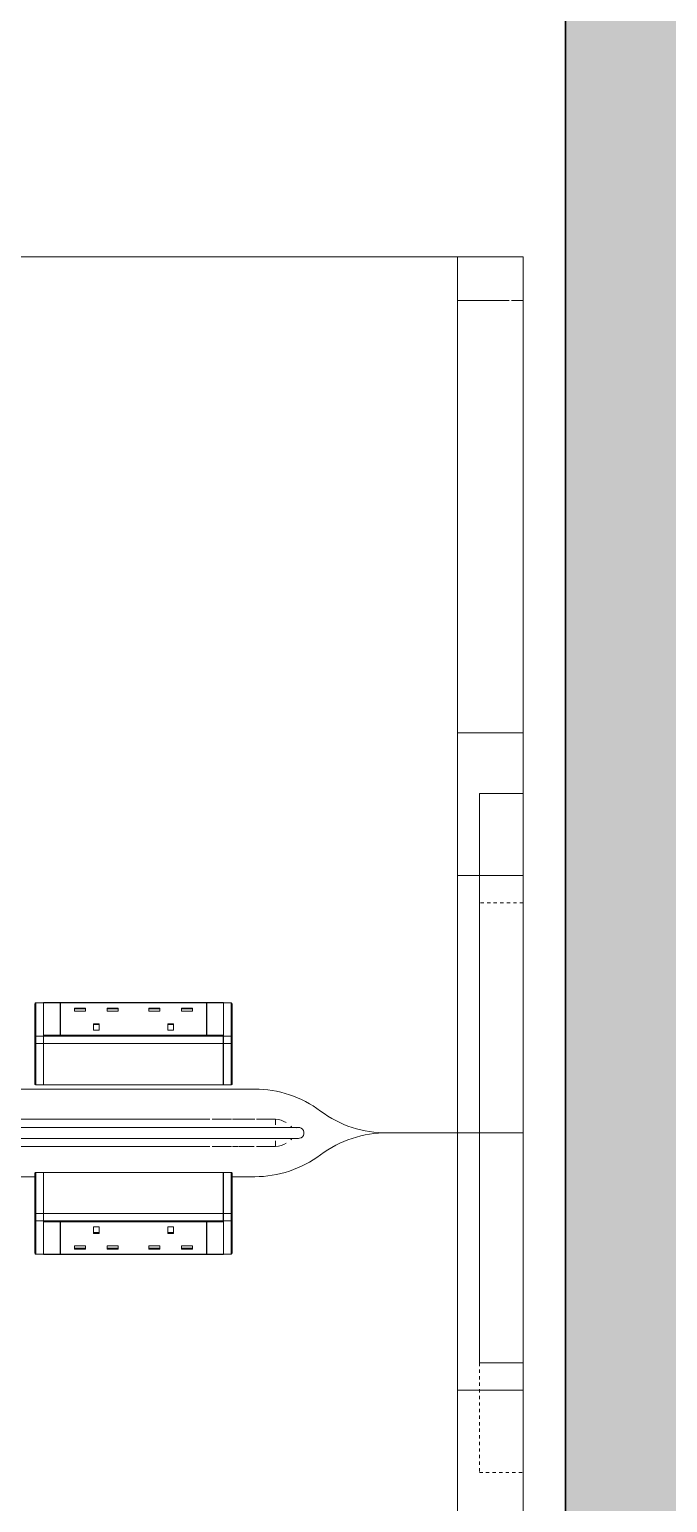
# Model space of a CAD drawing. Header units: millimetres. Extents: x 79795 to 317870, y -36033 to 97293.
# Drawn here: x 167190 to 167772, y 16812 to 18157 of the extents above; entities that cross this region are included whole.
import ezdxf

# ---------------------------------------------------------------- set-up
doc = ezdxf.new("R2010")
doc.units = ezdxf.units.MM
doc.header["$MEASUREMENT"] = 0
doc.linetypes.add('Dash', pattern=[6, 3, -3])
for name, color, linetype, lineweight in [('CSM-STL-XX-ZZ-M3-A-XXXX-00001_detached _19_04_21__rvt-1-Level 4$0$A-WALL-PATT', 7, 'CONTINUOUS', 9), ('CSM-STL-XX-ZZ-M3-A-XXXX-00001_detached _19_04_21__rvt-1-Level 4$0$I-WALL', 7, 'CONTINUOUS', 9), ('I-FURN', 8, 'CONTINUOUS', 9), ('I-FURN-HDLN', 8, 'Dash', 9)]:
    doc.layers.add(name, color=color, linetype=linetype, lineweight=lineweight)

msp = doc.modelspace()

# ---------------------------------------------------------------- hatches: boundary and pattern name
at = {"layer": 'CSM-STL-XX-ZZ-M3-A-XXXX-00001_detached _19_04_21__rvt-1-Level 4$0$A-WALL-PATT'}
msp.add_hatch(color=256, dxfattribs=at).paths.add_polyline_path([(167780.8, 15707.3), (167780.8, 26805.3), (167678.8, 26805.3), (167678.8, 15707.3)], flags=0)

# ---------------------------------------------------------------- linework, layer by layer
at = {"layer": 'CSM-STL-XX-ZZ-M3-A-XXXX-00001_detached _19_04_21__rvt-1-Level 4$0$I-WALL', "lineweight": 30}
msp.add_line((167678.8, 20457.3), (167678.8, 15707.3), dxfattribs=at)
at = {"layer": 'I-FURN'}
for p, q in [((167640.2, 17949.4), (166040.2, 17949.4)), ((166040.2, 17949.4), (167640.2, 17949.4)), ((167580.2, 17514.8), (167580.2, 17949.4)), ((167580.2, 17949.4), (167580.2, 17909.4)), ((167640.2, 17949.4), (167580.2, 17949.4)), ((167640.2, 17949.4), (167580.2, 17949.4)), ((167640.2, 17909.4), (167640.2, 17949.4)), ((167640.2, 17949.4), (167640.2, 17514.8)), ((167640.2, 17149.4), (167640.2, 17949.4)), ((167640.2, 17949.4), (167640.2, 17149.4)), ((167580.2, 17909.4), (167580.2, 16389.4)), ((167627.3, 17909.4), (167580.2, 17909.4)), ((167627.3, 17909.4), (167580.2, 17909.4)), ((167640.2, 17909.4), (167629.6, 17909.4)), ((167640.2, 17909.4), (167629.6, 17909.4)), ((167640.2, 16389.4), (167640.2, 17909.4)), ((167580.2, 17384.4), (167580.2, 17514.8)), ((167640.2, 17514.8), (167580.2, 17514.8)), ((167640.2, 17514.8), (167580.2, 17514.8)), ((167640.2, 17514.8), (167640.2, 17384.4)), ((167640.2, 17459.4), (167600.2, 17459.4)), ((167600.2, 17459.4), (167600.2, 16939.4)), ((167640.2, 16939.4), (167640.2, 17459.4)), ((167580.2, 16914.4), (167580.2, 17384.4)), ((167640.2, 17384.4), (167580.2, 17384.4)), ((167640.2, 17384.4), (167580.2, 17384.4)), ((167640.2, 17384.4), (167640.2, 16914.4)), ((167194.5, 17267.2), (167194.5, 17237)), ((167194.5, 17267.2), (167194.5, 17237)), ((167194.7, 17267.9), (167194.8, 17267.9)), ((167202.5, 17268.2), (167195.5, 17268.2)), ((167195.5, 17268.1), (167195.5, 17268.2)), ((167202.5, 17268.2), (167195.5, 17268.2)), ((167202.5, 17268.2), (167195.5, 17268.2)), ((167195.5, 17237.8), (167195.5, 17268.1)), ((167195.5, 17268.1), (167202.5, 17268.1)), ((167202.5, 17268.1), (167202.5, 17268.2)), ((167202.5, 17237.8), (167202.5, 17268.1)), ((167202.6, 17268.4), (167217.6, 17268.4)), ((167202.6, 17238.6), (167202.6, 17268.4)), ((167366.5, 17268.2), (167202.6, 17268.2)), ((167217.6, 17268.4), (167217.6, 17238.6)), ((167217.6, 17268.1), (167218.1, 17268.1)), ((167218.1, 17268.4), (167351.1, 17268.4)), ((167218.1, 17268.4), (167218.1, 17238.6)), ((167230.7, 17263.4), (167230.7, 17260.5)), ((167240.7, 17263.4), (167230.7, 17263.4)), ((167240.7, 17262.7), (167230.7, 17262.7)), ((167240.7, 17260.5), (167230.7, 17260.5)), ((167240.7, 17263.4), (167240.7, 17260.5)), ((167260.7, 17263.4), (167260.7, 17260.5)), ((167270.7, 17263.4), (167260.7, 17263.4)), ((167270.7, 17262.7), (167260.7, 17262.7)), ((167270.7, 17260.5), (167260.7, 17260.5)), ((167270.7, 17263.4), (167270.7, 17260.5)), ((167298.5, 17263.4), (167298.5, 17260.5)), ((167308.5, 17263.4), (167298.5, 17263.4)), ((167308.5, 17262.7), (167298.5, 17262.7)), ((167308.5, 17260.5), (167298.5, 17260.5)), ((167308.5, 17263.4), (167308.5, 17260.5)), ((167328.5, 17263.4), (167328.5, 17260.5)), ((167338.5, 17263.4), (167328.5, 17263.4)), ((167338.5, 17262.7), (167328.5, 17262.7)), ((167338.5, 17260.5), (167328.5, 17260.5)), ((167338.5, 17263.4), (167338.5, 17260.5)), ((167351.1, 17268.4), (167351.1, 17238.6)), ((167351.1, 17268.1), (167351.6, 17268.1)), ((167351.6, 17238.6), (167351.6, 17268.4)), ((167351.6, 17268.4), (167366.6, 17268.4)), ((167366.6, 17268.4), (167366.6, 17238.6)), ((167373.6, 17268.2), (167366.6, 17268.2)), ((167373.6, 17268.2), (167366.6, 17268.2)), ((167366.6, 17268.2), (167373.6, 17268.2)), ((167366.6, 17268.2), (167366.6, 17268.1)), ((167373.6, 17268.1), (167366.6, 17268.1)), ((167366.6, 17268.1), (167366.6, 17237.8)), ((167373.6, 17268.2), (167373.6, 17268.1)), ((167373.6, 17268.1), (167373.6, 17237.8)), ((167374.4, 17267.9), (167374.4, 17267.9)), ((167374.6, 17237), (167374.6, 17267.2)), ((167374.6, 17237), (167374.6, 17267.2)), ((167248.2, 17249.1), (167248.2, 17243.3)), ((167253.2, 17249.1), (167248.2, 17249.1)), ((167253.2, 17248.3), (167248.2, 17248.3)), ((167253.2, 17243.3), (167248.2, 17243.3)), ((167253.2, 17249.1), (167253.2, 17243.3)), ((167316, 17249.1), (167316, 17243.3)), ((167321, 17249.1), (167316, 17249.1)), ((167321, 17248.3), (167316, 17248.3)), ((167316, 17243.3), (167321, 17243.3)), ((167321, 17243.3), (167321, 17249.1)), ((167194.5, 17198.4), (167194.5, 17237)), ((167194.5, 17237), (167194.5, 17231.4)), ((167194.5, 17231.4), (167194.5, 17194.4)), ((167195.5, 17230.9), (167195.5, 17237.8)), ((167195.5, 17237.8), (167202.5, 17237.8)), ((167195.5, 17193.4), (167195.5, 17230.9)), ((167195.5, 17230.9), (167202.5, 17230.9)), ((167202.5, 17230.9), (167202.5, 17237.8)), ((167202.5, 17193.4), (167202.5, 17230.9)), ((167217.6, 17238.6), (167202.6, 17238.6)), ((167202.6, 17238.6), (167202.6, 17236.2)), ((167202.6, 17238.4), (167217.6, 17238.4)), ((167202.6, 17237.8), (167202.6, 17238.4)), ((167202.6, 17237.8), (167202.6, 17230.9)), ((167366.5, 17237.8), (167202.6, 17237.8)), ((167202.6, 17230.9), (167202.6, 17193.4)), ((167366.5, 17230.9), (167202.6, 17230.9)), ((167351.1, 17238.6), (167218.1, 17238.6)), ((167218.1, 17238.4), (167351.1, 17238.4)), ((167366.6, 17238.6), (167351.6, 17238.6)), ((167351.6, 17238.4), (167366.5, 17238.4)), ((167366.5, 17238.4), (167366.5, 17237.8)), ((167366.5, 17230.9), (167366.5, 17237.8)), ((167366.5, 17193.4), (167366.5, 17230.9)), ((167373.6, 17237.8), (167366.6, 17237.8)), ((167366.6, 17237.8), (167366.6, 17230.9)), ((167373.6, 17230.9), (167366.6, 17230.9)), ((167366.6, 17230.9), (167366.6, 17193.4)), ((167373.6, 17237.8), (167373.6, 17230.9)), ((167373.6, 17230.9), (167373.6, 17193.4)), ((167374.6, 17237), (167374.6, 17198.4)), ((167374.6, 17231.4), (167374.6, 17237)), ((167374.6, 17194.4), (167374.6, 17231.4)), ((166285.2, 17189.4), (167395.2, 17189.4)), ((167395.2, 17189.4), (166285.2, 17189.4)), ((167195.5, 17198.4), (167194.5, 17198.4)), ((167194.5, 17194.4), (167194.5, 17198.4)), ((167194.5, 17194.4), (167194.5, 17194.4)), ((167195.5, 17193.4), (167202.5, 17193.4)), ((167195.5, 17193.4), (167202.5, 17193.4)), ((167202.6, 17193.4), (167366.5, 17193.4)), ((167366.5, 17193.4), (167202.6, 17193.4)), ((167366.6, 17193.4), (167373.6, 17193.4)), ((167373.6, 17193.4), (167366.6, 17193.4)), ((167374.6, 17198.4), (167373.6, 17198.4)), ((167374.6, 17198.4), (167374.6, 17194.4)), ((166316.1, 17161.9), (167354.3, 17161.9)), ((167354.3, 17154.4), (166316.1, 17154.4)), ((167355.1, 17154.4), (167354.3, 17154.4)), ((167358.4, 17154.4), (167355.1, 17154.4)), ((167356.3, 17161.9), (167374, 17161.9)), ((167361.6, 17154.4), (167358.4, 17154.4)), ((167364.8, 17154.4), (167361.6, 17154.4)), ((167368, 17154.4), (167364.8, 17154.4)), ((167371.2, 17154.4), (167368, 17154.4)), ((167374.3, 17154.4), (167371.2, 17154.4)), ((167377.5, 17154.4), (167374.3, 17154.4)), ((167374.8, 17161.9), (167379.7, 17161.9)), ((167380.5, 17154.4), (167377.5, 17154.4)), ((167379.5, 17161.9), (167395.4, 17161.9)), ((167383.6, 17154.4), (167380.5, 17154.4)), ((167386.6, 17154.4), (167383.6, 17154.4)), ((167389.5, 17154.4), (167386.6, 17154.4)), ((167392.4, 17154.4), (167389.5, 17154.4)), ((167395.2, 17154.4), (167392.4, 17154.4)), ((167398, 17154.4), (167395.2, 17154.4)), ((167396.7, 17161.9), (167414.3, 17161.9)), ((167400.7, 17154.4), (167398, 17154.4)), ((167403.3, 17154.4), (167400.7, 17154.4)), ((167405.8, 17154.4), (167403.3, 17154.4)), ((167408.3, 17154.4), (167405.8, 17154.4)), ((167407.9, 17161.9), (167409.7, 17161.9)), ((167410.6, 17154.4), (167408.3, 17154.4)), ((167412.9, 17154.4), (167410.6, 17154.4)), ((167415.1, 17154.4), (167412.9, 17154.4)), ((167414.3, 17156.7), (167414.3, 17161.9)), ((167417.2, 17154.4), (167415.1, 17154.4)), ((167419.2, 17154.4), (167417.2, 17154.4)), ((167421, 17154.4), (167419.2, 17154.4)), ((167422.8, 17154.4), (167421, 17154.4)), ((167424.5, 17154.4), (167422.8, 17154.4)), ((167426, 17154.4), (167424.5, 17154.4)), ((167427.5, 17154.4), (167426, 17154.4)), ((167428.8, 17154.4), (167427.5, 17154.4)), ((167430, 17154.4), (167428.8, 17154.4)), ((167431.1, 17154.4), (167430, 17154.4)), ((167432, 17154.4), (167431.1, 17154.4)), ((167432.9, 17154.4), (167432, 17154.4)), ((167433.6, 17154.4), (167432.9, 17154.4)), ((167434.1, 17154.4), (167433.6, 17154.4)), ((167434.6, 17154.4), (167434.1, 17154.4)), ((167434.9, 17154.4), (167434.6, 17154.4)), ((167435.1, 17154.4), (167434.9, 17154.4)), ((167435.2, 17154.4), (167435.1, 17154.4)), ((167640.2, 17149.4), (167516.3, 17149.4)), ((167516.3, 17149.4), (167640.2, 17149.4)), ((167516.3, 17149.4), (167640.2, 17149.4)), ((167640.2, 17149.4), (167516.3, 17149.4)), ((167640.2, 16349.4), (167640.2, 17149.4)), ((167640.2, 17149.4), (167640.2, 16349.4)), ((166316.1, 17144.4), (167354.3, 17144.4)), ((167354.3, 17136.9), (166316.1, 17136.9)), ((167354.3, 17144.4), (167357.5, 17144.4)), ((167374, 17136.9), (167356.3, 17136.9)), ((167357.5, 17144.4), (167360.7, 17144.4)), ((167360.7, 17144.4), (167364, 17144.4)), ((167364, 17144.4), (167367.2, 17144.4)), ((167367.2, 17144.4), (167370.3, 17144.4)), ((167370.3, 17144.4), (167373.5, 17144.4)), ((167373.5, 17144.4), (167376.6, 17144.4)), ((167379.7, 17136.9), (167374.8, 17136.9)), ((167376.6, 17144.4), (167379.7, 17144.4)), ((167379.7, 17144.4), (167382.8, 17144.4)), ((167394.8, 17136.9), (167380.5, 17136.9)), ((167382.8, 17144.4), (167385.8, 17144.4)), ((167385.8, 17144.4), (167388.7, 17144.4)), ((167388.7, 17144.4), (167391.6, 17144.4)), ((167391.6, 17144.4), (167394.5, 17144.4)), ((167394.5, 17144.4), (167397.2, 17144.4)), ((167414.3, 17136.9), (167396.7, 17136.9)), ((167397.2, 17144.4), (167400, 17144.4)), ((167400, 17144.4), (167402.6, 17144.4)), ((167402.6, 17144.4), (167405.1, 17144.4)), ((167405.1, 17144.4), (167407.6, 17144.4)), ((167407.6, 17144.4), (167410, 17144.4)), ((167409.7, 17136.9), (167407.9, 17136.9)), ((167410, 17144.4), (167412.3, 17144.4)), ((167412.3, 17144.4), (167414.5, 17144.4)), ((167414.3, 17136.9), (167414.3, 17142.1)), ((167414.5, 17144.4), (167416.6, 17144.4)), ((167416.6, 17144.4), (167418.6, 17144.4)), ((167418.6, 17144.4), (167420.5, 17144.4)), ((167420.5, 17144.4), (167422.4, 17144.4)), ((167422.4, 17144.4), (167424, 17144.4)), ((167424, 17144.4), (167425.6, 17144.4)), ((167425.6, 17144.4), (167427.1, 17144.4)), ((167427.1, 17144.4), (167428.4, 17144.4)), ((167428.4, 17144.4), (167429.7, 17144.4)), ((167429.7, 17144.4), (167430.8, 17144.4)), ((167430.8, 17144.4), (167431.8, 17144.4)), ((167431.8, 17144.4), (167432.6, 17144.4)), ((167432.6, 17144.4), (167433.4, 17144.4)), ((167433.4, 17144.4), (167434, 17144.4)), ((167434, 17144.4), (167434.5, 17144.4)), ((167434.5, 17144.4), (167434.8, 17144.4)), ((167434.8, 17144.4), (167435.1, 17144.4)), ((167435.1, 17144.4), (167435.2, 17144.4)), ((167435.2, 17144.4), (167435.2, 17144.4)), ((167195.5, 17109.4), (166285.2, 17109.4)), ((166285.2, 17109.4), (167195.5, 17109.4)), ((167194.5, 17108.4), (167194.5, 17112.4)), ((167194.5, 17112.4), (167194.5, 17075.4)), ((167202.5, 17113.4), (167195.5, 17113.4)), ((167195.5, 17075.9), (167195.5, 17113.4)), ((167195.5, 17113.4), (167202.5, 17113.4)), ((167202.5, 17075.9), (167202.5, 17113.4)), ((167366.5, 17113.4), (167202.6, 17113.4)), ((167202.6, 17113.4), (167366.5, 17113.4)), ((167202.6, 17113.4), (167202.6, 17075.9)), ((167366.5, 17075.9), (167366.5, 17113.4)), ((167373.6, 17113.4), (167366.6, 17113.4)), ((167373.6, 17113.4), (167366.6, 17113.4)), ((167366.6, 17113.4), (167366.6, 17075.9)), ((167373.6, 17113.4), (167373.6, 17075.9)), ((167395.2, 17109.4), (167373.6, 17109.4)), ((167373.6, 17109.4), (167395.2, 17109.4)), ((167374.6, 17112.4), (167374.6, 17112.4)), ((167374.6, 17075.4), (167374.6, 17112.4)), ((167374.6, 17112.4), (167374.6, 17108.4)), ((167194.5, 17108.4), (167195.5, 17108.4)), ((167194.5, 17069.8), (167194.5, 17108.4)), ((167373.6, 17108.4), (167374.6, 17108.4)), ((167374.6, 17108.4), (167374.6, 17069.8)), ((167194.5, 17075.4), (167194.5, 17069.8)), ((167194.5, 17069.8), (167194.5, 17039.6)), ((167194.5, 17069.8), (167194.5, 17039.6)), ((167195.5, 17069), (167195.5, 17075.9)), ((167195.5, 17075.9), (167202.5, 17075.9)), ((167195.5, 17038.7), (167195.5, 17069)), ((167195.5, 17069), (167202.5, 17069)), ((167202.5, 17069), (167202.5, 17075.9)), ((167202.5, 17038.7), (167202.5, 17069)), ((167202.6, 17075.9), (167366.5, 17075.9)), ((167202.6, 17075.9), (167202.6, 17069)), ((167202.6, 17069), (167366.5, 17069)), ((167202.6, 17068.4), (167202.6, 17069)), ((167217.6, 17068.4), (167202.6, 17068.4)), ((167202.6, 17068.2), (167217.6, 17068.2)), ((167202.6, 17038.4), (167202.6, 17068.2)), ((167217.6, 17068.2), (167217.6, 17038.4)), ((167351.1, 17068.4), (167218.1, 17068.4)), ((167218.1, 17068.2), (167351.1, 17068.2)), ((167218.1, 17038.4), (167218.1, 17068.2)), ((167351.1, 17038.4), (167351.1, 17068.2)), ((167366.5, 17068.4), (167351.6, 17068.4)), ((167351.6, 17068.2), (167366.6, 17068.2)), ((167351.6, 17038.4), (167351.6, 17068.2)), ((167366.5, 17069), (167366.5, 17075.9)), ((167366.5, 17069), (167366.5, 17068.4)), ((167373.6, 17075.9), (167366.6, 17075.9)), ((167366.6, 17075.9), (167366.6, 17069)), ((167366.6, 17068.2), (167366.6, 17070.6)), ((167373.6, 17069), (167366.6, 17069)), ((167366.6, 17069), (167366.6, 17038.7)), ((167366.6, 17068.2), (167366.6, 17038.4)), ((167373.6, 17075.9), (167373.6, 17069)), ((167373.6, 17069), (167373.6, 17038.7)), ((167374.6, 17069.8), (167374.6, 17075.4)), ((167374.6, 17039.6), (167374.6, 17069.8)), ((167374.6, 17039.6), (167374.6, 17069.8)), ((167253.2, 17063.5), (167248.2, 17063.5)), ((167248.2, 17063.5), (167248.2, 17057.7)), ((167248.2, 17058.5), (167253.2, 17058.5)), ((167248.2, 17057.7), (167253.2, 17057.7)), ((167253.2, 17057.7), (167253.2, 17063.5)), ((167316, 17057.7), (167316, 17063.5)), ((167316, 17063.5), (167321, 17063.5)), ((167316, 17058.5), (167321, 17058.5)), ((167316, 17057.7), (167321, 17057.7)), ((167321, 17057.7), (167321, 17063.5)), ((167230.7, 17043.4), (167230.7, 17046.3)), ((167230.7, 17046.3), (167240.7, 17046.3)), ((167230.7, 17044.1), (167240.7, 17044.1)), ((167230.7, 17043.4), (167240.7, 17043.4)), ((167240.7, 17043.4), (167240.7, 17046.3)), ((167260.7, 17043.4), (167260.7, 17046.3)), ((167260.7, 17046.3), (167270.7, 17046.3)), ((167260.7, 17044.1), (167270.7, 17044.1)), ((167260.7, 17043.4), (167270.7, 17043.4)), ((167270.7, 17043.4), (167270.7, 17046.3)), ((167298.5, 17043.4), (167298.5, 17046.3)), ((167298.5, 17046.3), (167308.5, 17046.3)), ((167298.5, 17044.1), (167308.5, 17044.1)), ((167298.5, 17043.4), (167308.5, 17043.4)), ((167308.5, 17043.4), (167308.5, 17046.3)), ((167328.5, 17043.4), (167328.5, 17046.3)), ((167328.5, 17046.3), (167338.5, 17046.3)), ((167328.5, 17044.1), (167338.5, 17044.1)), ((167328.5, 17043.4), (167338.5, 17043.4)), ((167338.5, 17043.4), (167338.5, 17046.3)), ((167194.8, 17038.9), (167194.7, 17038.9)), ((167195.5, 17038.6), (167195.5, 17038.7)), ((167195.5, 17038.7), (167202.5, 17038.7)), ((167195.5, 17038.6), (167202.5, 17038.6)), ((167195.5, 17038.6), (167202.5, 17038.6)), ((167202.5, 17038.6), (167195.5, 17038.6)), ((167202.5, 17038.6), (167202.5, 17038.7)), ((167202.6, 17038.6), (167366.5, 17038.6)), ((167217.6, 17038.4), (167202.6, 17038.4)), ((167218.1, 17038.7), (167217.6, 17038.7)), ((167351.1, 17038.4), (167218.1, 17038.4)), ((167351.6, 17038.7), (167351.1, 17038.7)), ((167366.6, 17038.4), (167351.6, 17038.4)), ((167373.6, 17038.7), (167366.6, 17038.7)), ((167366.6, 17038.7), (167366.6, 17038.6)), ((167366.6, 17038.6), (167373.6, 17038.6)), ((167366.6, 17038.6), (167373.6, 17038.6)), ((167366.6, 17038.6), (167373.6, 17038.6)), ((167373.6, 17038.7), (167373.6, 17038.6)), ((167374.4, 17038.9), (167374.4, 17038.9)), ((167600.2, 16939.4), (167640.2, 16939.4)), ((167580.2, 16784.4), (167580.2, 16914.4)), ((167640.2, 16914.4), (167580.2, 16914.4)), ((167640.2, 16914.4), (167580.2, 16914.4)), ((167640.2, 16914.4), (167640.2, 16784.4))]:
    msp.add_line(p, q, dxfattribs=at)
at = {"layer": 'I-FURN', "flags": 128}
for points in [[(167195, 17268.1), (167195, 17268.1), (167195.1, 17268.1), (167195.1, 17268.2), (167195.1, 17268.2), (167195.2, 17268.2), (167195.2, 17268.2), (167195.3, 17268.2), (167195.3, 17268.2), (167195.3, 17268.2), (167195.4, 17268.2), (167195.4, 17268.2), (167195.5, 17268.2), (167195.5, 17268.2), (167195.5, 17268.2)], [(167373.6, 17268.2), (167373.7, 17268.2), (167373.7, 17268.2), (167373.7, 17268.2), (167373.8, 17268.2), (167373.8, 17268.2), (167373.9, 17268.2), (167373.9, 17268.2), (167373.9, 17268.2), (167374, 17268.2), (167374, 17268.2), (167374.1, 17268.1), (167374.1, 17268.1), (167374.1, 17268.1)], [(167194.5, 17237), (167194.5, 17236.9), (167194.5, 17236.8), (167194.5, 17236.7), (167194.5, 17236.6), (167194.5, 17236.4), (167194.5, 17236.3), (167194.5, 17236.2), (167194.5, 17236.1), (167194.5, 17235.9), (167194.5, 17235.8), (167194.5, 17235.7), (167194.5, 17235.5), (167194.5, 17235.4), (167194.5, 17235.2), (167194.5, 17235.1), (167194.5, 17234.9), (167194.5, 17234.8), (167194.5, 17234.6), (167194.5, 17234.5), (167194.5, 17234.3), (167194.5, 17234.2), (167194.5, 17234), (167194.5, 17233.8), (167194.5, 17233.7), (167194.5, 17233.5), (167194.5, 17233.4), (167194.5, 17233.2), (167194.5, 17233), (167194.5, 17232.9), (167194.5, 17232.7), (167194.5, 17232.6), (167194.5, 17232.4), (167194.5, 17232.3), (167194.5, 17232.1), (167194.5, 17232), (167194.5, 17231.8), (167194.5, 17231.7), (167194.5, 17231.6), (167194.5, 17231.4)], [(167194.5, 17231.4), (167194.5, 17228.6), (167194.5, 17225.9), (167194.5, 17223.3), (167194.5, 17220.8), (167194.5, 17218.4), (167194.5, 17216), (167194.5, 17213.8), (167194.5, 17211.7), (167194.5, 17209.7), (167194.5, 17207.8), (167194.5, 17206), (167194.5, 17204.3), (167194.5, 17202.8), (167194.5, 17201.3), (167194.5, 17200), (167194.5, 17198.9), (167194.5, 17197.8), (167194.5, 17196.9), (167194.5, 17196.1), (167194.5, 17195.5), (167194.5, 17195), (167194.5, 17194.6), (167194.5, 17194.4)], [(167374.6, 17231.4), (167374.6, 17231.6), (167374.6, 17231.7), (167374.6, 17231.8), (167374.6, 17232), (167374.6, 17232.1), (167374.6, 17232.3), (167374.6, 17232.4), (167374.6, 17232.6), (167374.6, 17232.7), (167374.6, 17232.9), (167374.6, 17233), (167374.6, 17233.2), (167374.6, 17233.4), (167374.6, 17233.5), (167374.6, 17233.7), (167374.6, 17233.8), (167374.6, 17234), (167374.6, 17234.2), (167374.6, 17234.3), (167374.6, 17234.5), (167374.6, 17234.6), (167374.6, 17234.8), (167374.6, 17234.9), (167374.6, 17235.1), (167374.6, 17235.2), (167374.6, 17235.4), (167374.6, 17235.5), (167374.6, 17235.7), (167374.6, 17235.8), (167374.6, 17235.9), (167374.6, 17236.1), (167374.6, 17236.2), (167374.6, 17236.3), (167374.6, 17236.4), (167374.6, 17236.6), (167374.6, 17236.7), (167374.6, 17236.8), (167374.6, 17236.9), (167374.6, 17237)], [(167374.6, 17194.4), (167374.6, 17194.7), (167374.6, 17195.1), (167374.6, 17195.6), (167374.6, 17196.3), (167374.6, 17197.1), (167374.6, 17198.1), (167374.6, 17199.2), (167374.6, 17200.4), (167374.6, 17201.7), (167374.6, 17203.2), (167374.6, 17204.8), (167374.6, 17206.5), (167374.6, 17208.3), (167374.6, 17210.2), (167374.6, 17212.3), (167374.6, 17214.4), (167374.6, 17216.7), (167374.6, 17219), (167374.6, 17221.5), (167374.6, 17224), (167374.6, 17226.7), (167374.6, 17229.4), (167374.6, 17231.4)], [(167194.5, 17194.4), (167194.5, 17194.4), (167194.5, 17194.4), (167194.5, 17194.4), (167194.5, 17194.4), (167194.5, 17194.5), (167194.5, 17194.5), (167194.5, 17194.5), (167194.5, 17194.6), (167194.5, 17194.6), (167194.5, 17194.7), (167194.5, 17194.8), (167194.5, 17194.8), (167194.5, 17194.9), (167194.5, 17195), (167194.5, 17195.1), (167194.5, 17195.2), (167194.5, 17195.3), (167194.5, 17195.4), (167194.5, 17195.5), (167194.5, 17195.6), (167194.5, 17195.7), (167194.5, 17195.8), (167194.5, 17196), (167194.5, 17196.1), (167194.5, 17196.2), (167194.5, 17196.4), (167194.5, 17196.5), (167194.5, 17196.6), (167194.5, 17196.8), (167194.5, 17196.9), (167194.5, 17197.1), (167194.5, 17197.2), (167194.5, 17197.4), (167194.5, 17197.6), (167194.5, 17197.7), (167194.5, 17197.9), (167194.5, 17198), (167194.5, 17198.2), (167194.5, 17198.3), (167194.5, 17198.4)], [(167195.5, 17193.4), (167195.5, 17193.4), (167195.4, 17193.4), (167195.4, 17193.4), (167195.3, 17193.4), (167195.3, 17193.4), (167195.3, 17193.4), (167195.2, 17193.4), (167195.2, 17193.4), (167195.2, 17193.5), (167195.1, 17193.5), (167195.1, 17193.5), (167195, 17193.5), (167195, 17193.5), (167195, 17193.5), (167194.9, 17193.6), (167194.9, 17193.6), (167194.9, 17193.6), (167194.8, 17193.6), (167194.8, 17193.7), (167194.8, 17193.7), (167194.8, 17193.7), (167194.7, 17193.8), (167194.7, 17193.8), (167194.7, 17193.8), (167194.7, 17193.9), (167194.6, 17193.9), (167194.6, 17193.9), (167194.6, 17194), (167194.6, 17194), (167194.6, 17194), (167194.6, 17194.1), (167194.5, 17194.1), (167194.5, 17194.1), (167194.5, 17194.2), (167194.5, 17194.2), (167194.5, 17194.3), (167194.5, 17194.3), (167194.5, 17194.3), (167194.5, 17194.4), (167194.5, 17194.4)], [(167374.6, 17194.4), (167374.6, 17194.4), (167374.6, 17194.3), (167374.6, 17194.3), (167374.6, 17194.2), (167374.6, 17194.2), (167374.6, 17194.2), (167374.6, 17194.1), (167374.6, 17194.1), (167374.6, 17194), (167374.5, 17194), (167374.5, 17194), (167374.5, 17193.9), (167374.5, 17193.9), (167374.5, 17193.9), (167374.5, 17193.8), (167374.4, 17193.8), (167374.4, 17193.8), (167374.4, 17193.7), (167374.4, 17193.7), (167374.3, 17193.7), (167374.3, 17193.6), (167374.3, 17193.6), (167374.2, 17193.6), (167374.2, 17193.6), (167374.2, 17193.6), (167374.1, 17193.5), (167374.1, 17193.5), (167374.1, 17193.5), (167374, 17193.5), (167374, 17193.5), (167374, 17193.4), (167373.9, 17193.4), (167373.9, 17193.4), (167373.8, 17193.4), (167373.8, 17193.4), (167373.8, 17193.4), (167373.7, 17193.4), (167373.7, 17193.4), (167373.6, 17193.4), (167373.6, 17193.4)], [(167374.6, 17198.4), (167374.6, 17198.2), (167374.6, 17198.1), (167374.6, 17197.9), (167374.6, 17197.8), (167374.6, 17197.6), (167374.6, 17197.4), (167374.6, 17197.3), (167374.6, 17197.1), (167374.6, 17197), (167374.6, 17196.8), (167374.6, 17196.7), (167374.6, 17196.5), (167374.6, 17196.4), (167374.6, 17196.3), (167374.6, 17196.1), (167374.6, 17196), (167374.6, 17195.9), (167374.6, 17195.8), (167374.6, 17195.6), (167374.6, 17195.5), (167374.6, 17195.4), (167374.6, 17195.3), (167374.6, 17195.2), (167374.6, 17195.1), (167374.6, 17195), (167374.6, 17194.9), (167374.6, 17194.9), (167374.6, 17194.8), (167374.6, 17194.7), (167374.6, 17194.7), (167374.6, 17194.6), (167374.6, 17194.6), (167374.6, 17194.5), (167374.6, 17194.5), (167374.6, 17194.5), (167374.6, 17194.4), (167374.6, 17194.4), (167374.6, 17194.4), (167374.6, 17194.4)], [(167374.6, 17194.4), (167374.6, 17194.4), (167374.6, 17194.4)], [(167194.5, 17112.4), (167194.5, 17112.5), (167194.5, 17112.5), (167194.5, 17112.5), (167194.5, 17112.6), (167194.5, 17112.6), (167194.5, 17112.6), (167194.5, 17112.7), (167194.6, 17112.7), (167194.6, 17112.8), (167194.6, 17112.8), (167194.6, 17112.8), (167194.6, 17112.9), (167194.6, 17112.9), (167194.7, 17112.9), (167194.7, 17113), (167194.7, 17113), (167194.7, 17113), (167194.8, 17113.1), (167194.8, 17113.1), (167194.8, 17113.1), (167194.8, 17113.2), (167194.9, 17113.2), (167194.9, 17113.2), (167194.9, 17113.2), (167195, 17113.3), (167195, 17113.3), (167195, 17113.3), (167195.1, 17113.3), (167195.1, 17113.3), (167195.1, 17113.3), (167195.2, 17113.4), (167195.2, 17113.4), (167195.3, 17113.4), (167195.3, 17113.4), (167195.3, 17113.4), (167195.4, 17113.4), (167195.4, 17113.4), (167195.5, 17113.4), (167195.5, 17113.4), (167195.5, 17113.4)], [(167194.5, 17108.4), (167194.5, 17108.6), (167194.5, 17108.7), (167194.5, 17108.9), (167194.5, 17109), (167194.5, 17109.2), (167194.5, 17109.4), (167194.5, 17109.5), (167194.5, 17109.7), (167194.5, 17109.8), (167194.5, 17110), (167194.5, 17110.1), (167194.5, 17110.3), (167194.5, 17110.4), (167194.5, 17110.5), (167194.5, 17110.7), (167194.5, 17110.8), (167194.5, 17110.9), (167194.5, 17111), (167194.5, 17111.2), (167194.5, 17111.3), (167194.5, 17111.4), (167194.5, 17111.5), (167194.5, 17111.6), (167194.5, 17111.7), (167194.5, 17111.8), (167194.5, 17111.9), (167194.5, 17111.9), (167194.5, 17112), (167194.5, 17112.1), (167194.5, 17112.1), (167194.5, 17112.2), (167194.5, 17112.2), (167194.5, 17112.3), (167194.5, 17112.3), (167194.5, 17112.4), (167194.5, 17112.4), (167194.5, 17112.4), (167194.5, 17112.4), (167194.5, 17112.4)], [(167194.5, 17112.4), (167194.5, 17112.4), (167194.5, 17112.4)], [(167194.5, 17112.4), (167194.5, 17112.1), (167194.5, 17111.7), (167194.5, 17111.2), (167194.5, 17110.5), (167194.5, 17109.7), (167194.5, 17108.7), (167194.5, 17107.6), (167194.5, 17106.4), (167194.5, 17105.1), (167194.5, 17103.6), (167194.5, 17102), (167194.5, 17100.3), (167194.5, 17098.5), (167194.5, 17096.6), (167194.5, 17094.6), (167194.5, 17092.4), (167194.5, 17090.1), (167194.5, 17087.8), (167194.5, 17085.3), (167194.5, 17082.8), (167194.5, 17080.1), (167194.5, 17077.4), (167194.5, 17075.4)], [(167373.6, 17113.4), (167373.7, 17113.4), (167373.7, 17113.4), (167373.7, 17113.4), (167373.8, 17113.4), (167373.8, 17113.4), (167373.9, 17113.4), (167373.9, 17113.4), (167373.9, 17113.4), (167374, 17113.3), (167374, 17113.3), (167374.1, 17113.3), (167374.1, 17113.3), (167374.1, 17113.3), (167374.2, 17113.3), (167374.2, 17113.2), (167374.2, 17113.2), (167374.3, 17113.2), (167374.3, 17113.2), (167374.3, 17113.1), (167374.3, 17113.1), (167374.4, 17113.1), (167374.4, 17113), (167374.4, 17113), (167374.4, 17113), (167374.5, 17113), (167374.5, 17112.9), (167374.5, 17112.9), (167374.5, 17112.8), (167374.5, 17112.8), (167374.6, 17112.8), (167374.6, 17112.7), (167374.6, 17112.7), (167374.6, 17112.7), (167374.6, 17112.6), (167374.6, 17112.6), (167374.6, 17112.5), (167374.6, 17112.5), (167374.6, 17112.5), (167374.6, 17112.4), (167374.6, 17112.4)], [(167374.6, 17075.4), (167374.6, 17078.2), (167374.6, 17080.9), (167374.6, 17083.5), (167374.6, 17086), (167374.6, 17088.4), (167374.6, 17090.8), (167374.6, 17093), (167374.6, 17095.1), (167374.6, 17097.1), (167374.6, 17099), (167374.6, 17100.8), (167374.6, 17102.5), (167374.6, 17104), (167374.6, 17105.5), (167374.6, 17106.8), (167374.6, 17107.9), (167374.6, 17109), (167374.6, 17109.9), (167374.6, 17110.7), (167374.6, 17111.3), (167374.6, 17111.8), (167374.6, 17112.2), (167374.6, 17112.4)], [(167374.6, 17112.4), (167374.6, 17112.4), (167374.6, 17112.4), (167374.6, 17112.4), (167374.6, 17112.4), (167374.6, 17112.3), (167374.6, 17112.3), (167374.6, 17112.3), (167374.6, 17112.2), (167374.6, 17112.2), (167374.6, 17112.1), (167374.6, 17112), (167374.6, 17112), (167374.6, 17111.9), (167374.6, 17111.8), (167374.6, 17111.7), (167374.6, 17111.6), (167374.6, 17111.5), (167374.6, 17111.4), (167374.6, 17111.3), (167374.6, 17111.2), (167374.6, 17111.1), (167374.6, 17111), (167374.6, 17110.8), (167374.6, 17110.7), (167374.6, 17110.6), (167374.6, 17110.4), (167374.6, 17110.3), (167374.6, 17110.2), (167374.6, 17110), (167374.6, 17109.9), (167374.6, 17109.7), (167374.6, 17109.6), (167374.6, 17109.4), (167374.6, 17109.2), (167374.6, 17109.1), (167374.6, 17108.9), (167374.6, 17108.8), (167374.6, 17108.6), (167374.6, 17108.5), (167374.6, 17108.4)], [(167194.5, 17075.4), (167194.5, 17075.2), (167194.5, 17075.1), (167194.5, 17075), (167194.5, 17074.8), (167194.5, 17074.7), (167194.5, 17074.5), (167194.5, 17074.4), (167194.5, 17074.2), (167194.5, 17074.1), (167194.5, 17073.9), (167194.5, 17073.8), (167194.5, 17073.6), (167194.5, 17073.4), (167194.5, 17073.3), (167194.5, 17073.1), (167194.5, 17073), (167194.5, 17072.8), (167194.5, 17072.6), (167194.5, 17072.5), (167194.5, 17072.3), (167194.5, 17072.2), (167194.5, 17072), (167194.5, 17071.9), (167194.5, 17071.7), (167194.5, 17071.6), (167194.5, 17071.4), (167194.5, 17071.3), (167194.5, 17071.1), (167194.5, 17071), (167194.5, 17070.9), (167194.5, 17070.7), (167194.5, 17070.6), (167194.5, 17070.5), (167194.5, 17070.4), (167194.5, 17070.3), (167194.5, 17070.1), (167194.5, 17070), (167194.5, 17069.9), (167194.5, 17069.8)], [(167374.6, 17069.8), (167374.6, 17069.9), (167374.6, 17070), (167374.6, 17070.1), (167374.6, 17070.3), (167374.6, 17070.4), (167374.6, 17070.5), (167374.6, 17070.6), (167374.6, 17070.7), (167374.6, 17070.9), (167374.6, 17071), (167374.6, 17071.1), (167374.6, 17071.3), (167374.6, 17071.4), (167374.6, 17071.6), (167374.6, 17071.7), (167374.6, 17071.9), (167374.6, 17072), (167374.6, 17072.2), (167374.6, 17072.3), (167374.6, 17072.5), (167374.6, 17072.6), (167374.6, 17072.8), (167374.6, 17073), (167374.6, 17073.1), (167374.6, 17073.3), (167374.6, 17073.4), (167374.6, 17073.6), (167374.6, 17073.8), (167374.6, 17073.9), (167374.6, 17074.1), (167374.6, 17074.2), (167374.6, 17074.4), (167374.6, 17074.5), (167374.6, 17074.7), (167374.6, 17074.8), (167374.6, 17075), (167374.6, 17075.1), (167374.6, 17075.2), (167374.6, 17075.4)], [(167195.5, 17038.6), (167195.5, 17038.6), (167195.4, 17038.6), (167195.4, 17038.6), (167195.3, 17038.6), (167195.3, 17038.6), (167195.3, 17038.6), (167195.2, 17038.6), (167195.2, 17038.6), (167195.2, 17038.6), (167195.1, 17038.6), (167195.1, 17038.7), (167195, 17038.7), (167195, 17038.7)], [(167374.1, 17038.7), (167374.1, 17038.7), (167374.1, 17038.7), (167374, 17038.6), (167374, 17038.6), (167374, 17038.6), (167373.9, 17038.6), (167373.9, 17038.6), (167373.8, 17038.6), (167373.8, 17038.6), (167373.8, 17038.6), (167373.7, 17038.6), (167373.7, 17038.6), (167373.6, 17038.6), (167373.6, 17038.6)]]:
    msp.add_lwpolyline(points, dxfattribs=at)
at = {"layer": 'I-FURN'}
for centre, radius, start, end in [((167395.2, 17089.4), 100, 53.1301, 90), ((167395.2, 17089.4), 100, 53.1301, 90), ((167515.2, 17249.4), 100, 233.1301, 270.6256), ((167515.2, 17249.4), 100, 233.1301, 270.6256), ((167411.9, 17138.5), 23.6, 59.1436, 84.3336), ((167422.3, 17149.4), 8.51, 35.5405, 46.5486), ((167435.2, 17149.4), 5, 263.0848, 111.8252), ((167515.2, 17049.4), 100, 89.3744, 126.8699), ((167515.2, 17049.4), 100, 89.3744, 126.8699), ((167411.9, 17160.4), 23.6, 275.6664, 300.8564), ((167422.3, 17149.4), 8.51, 313.4514, 324.4595), ((167395.2, 17209.4), 100, 270, 306.8699), ((167395.2, 17209.4), 100, 270, 306.8699)]:
    msp.add_arc(centre, radius, start, end, dxfattribs=at)
for centre, major_axis, ratio, start_param, end_param in [((167195.5, 17267.2), (-1, 0), 0.819152, 4.712389, 6.283185), ((167373.6, 17267.2), (1, 0), 0.819152, 0, 1.570796), ((167195.5, 17237), (-1, 0), 0.819152, 4.712389, 6.283185), ((167195.5, 17231.4), (-1, 0), 0.56467, 0, 1.570796), ((167373.6, 17237), (-1, 0), 0.819152, 3.141593, 4.712389), ((167373.6, 17231.4), (-1, 0), 0.56467, 1.570796, 3.141593), ((167195.5, 17194.4), (-1, 0), 0.998113, 0, 1.570796), ((167373.6, 17194.4), (-1, 0), 0.998113, 1.570796, 3.141593), ((167195.5, 17112.4), (1, 0), 0.998113, 1.570796, 3.141593), ((167373.6, 17112.4), (1, 0), 0.998113, 0, 1.570796), ((167195.5, 17075.4), (1, 0), 0.56467, 1.570796, 3.141593), ((167195.5, 17069.8), (1, 0), 0.819152, 3.141593, 4.712389), ((167373.6, 17075.4), (1, 0), 0.56467, 0, 1.570796), ((167373.6, 17069.8), (1, 0), 0.819152, 4.712389, 6.283185), ((167195.5, 17039.6), (-1, 0), 0.819152, 0, 1.570796), ((167373.6, 17039.6), (1, 0), 0.819152, 4.712389, 6.283185)]:
    msp.add_ellipse(centre, major_axis=major_axis, ratio=ratio, start_param=start_param, end_param=end_param, dxfattribs=at)
at = {"layer": 'I-FURN-HDLN'}
for p, q in [((167600.2, 17359.4), (167600.2, 16839.4)), ((167640.2, 17359.4), (167600.2, 17359.4)), ((167640.2, 16839.4), (167640.2, 17359.4)), ((167600.2, 16839.4), (167640.2, 16839.4))]:
    msp.add_line(p, q, dxfattribs=at)

doc.saveas('drawing.dxf')
